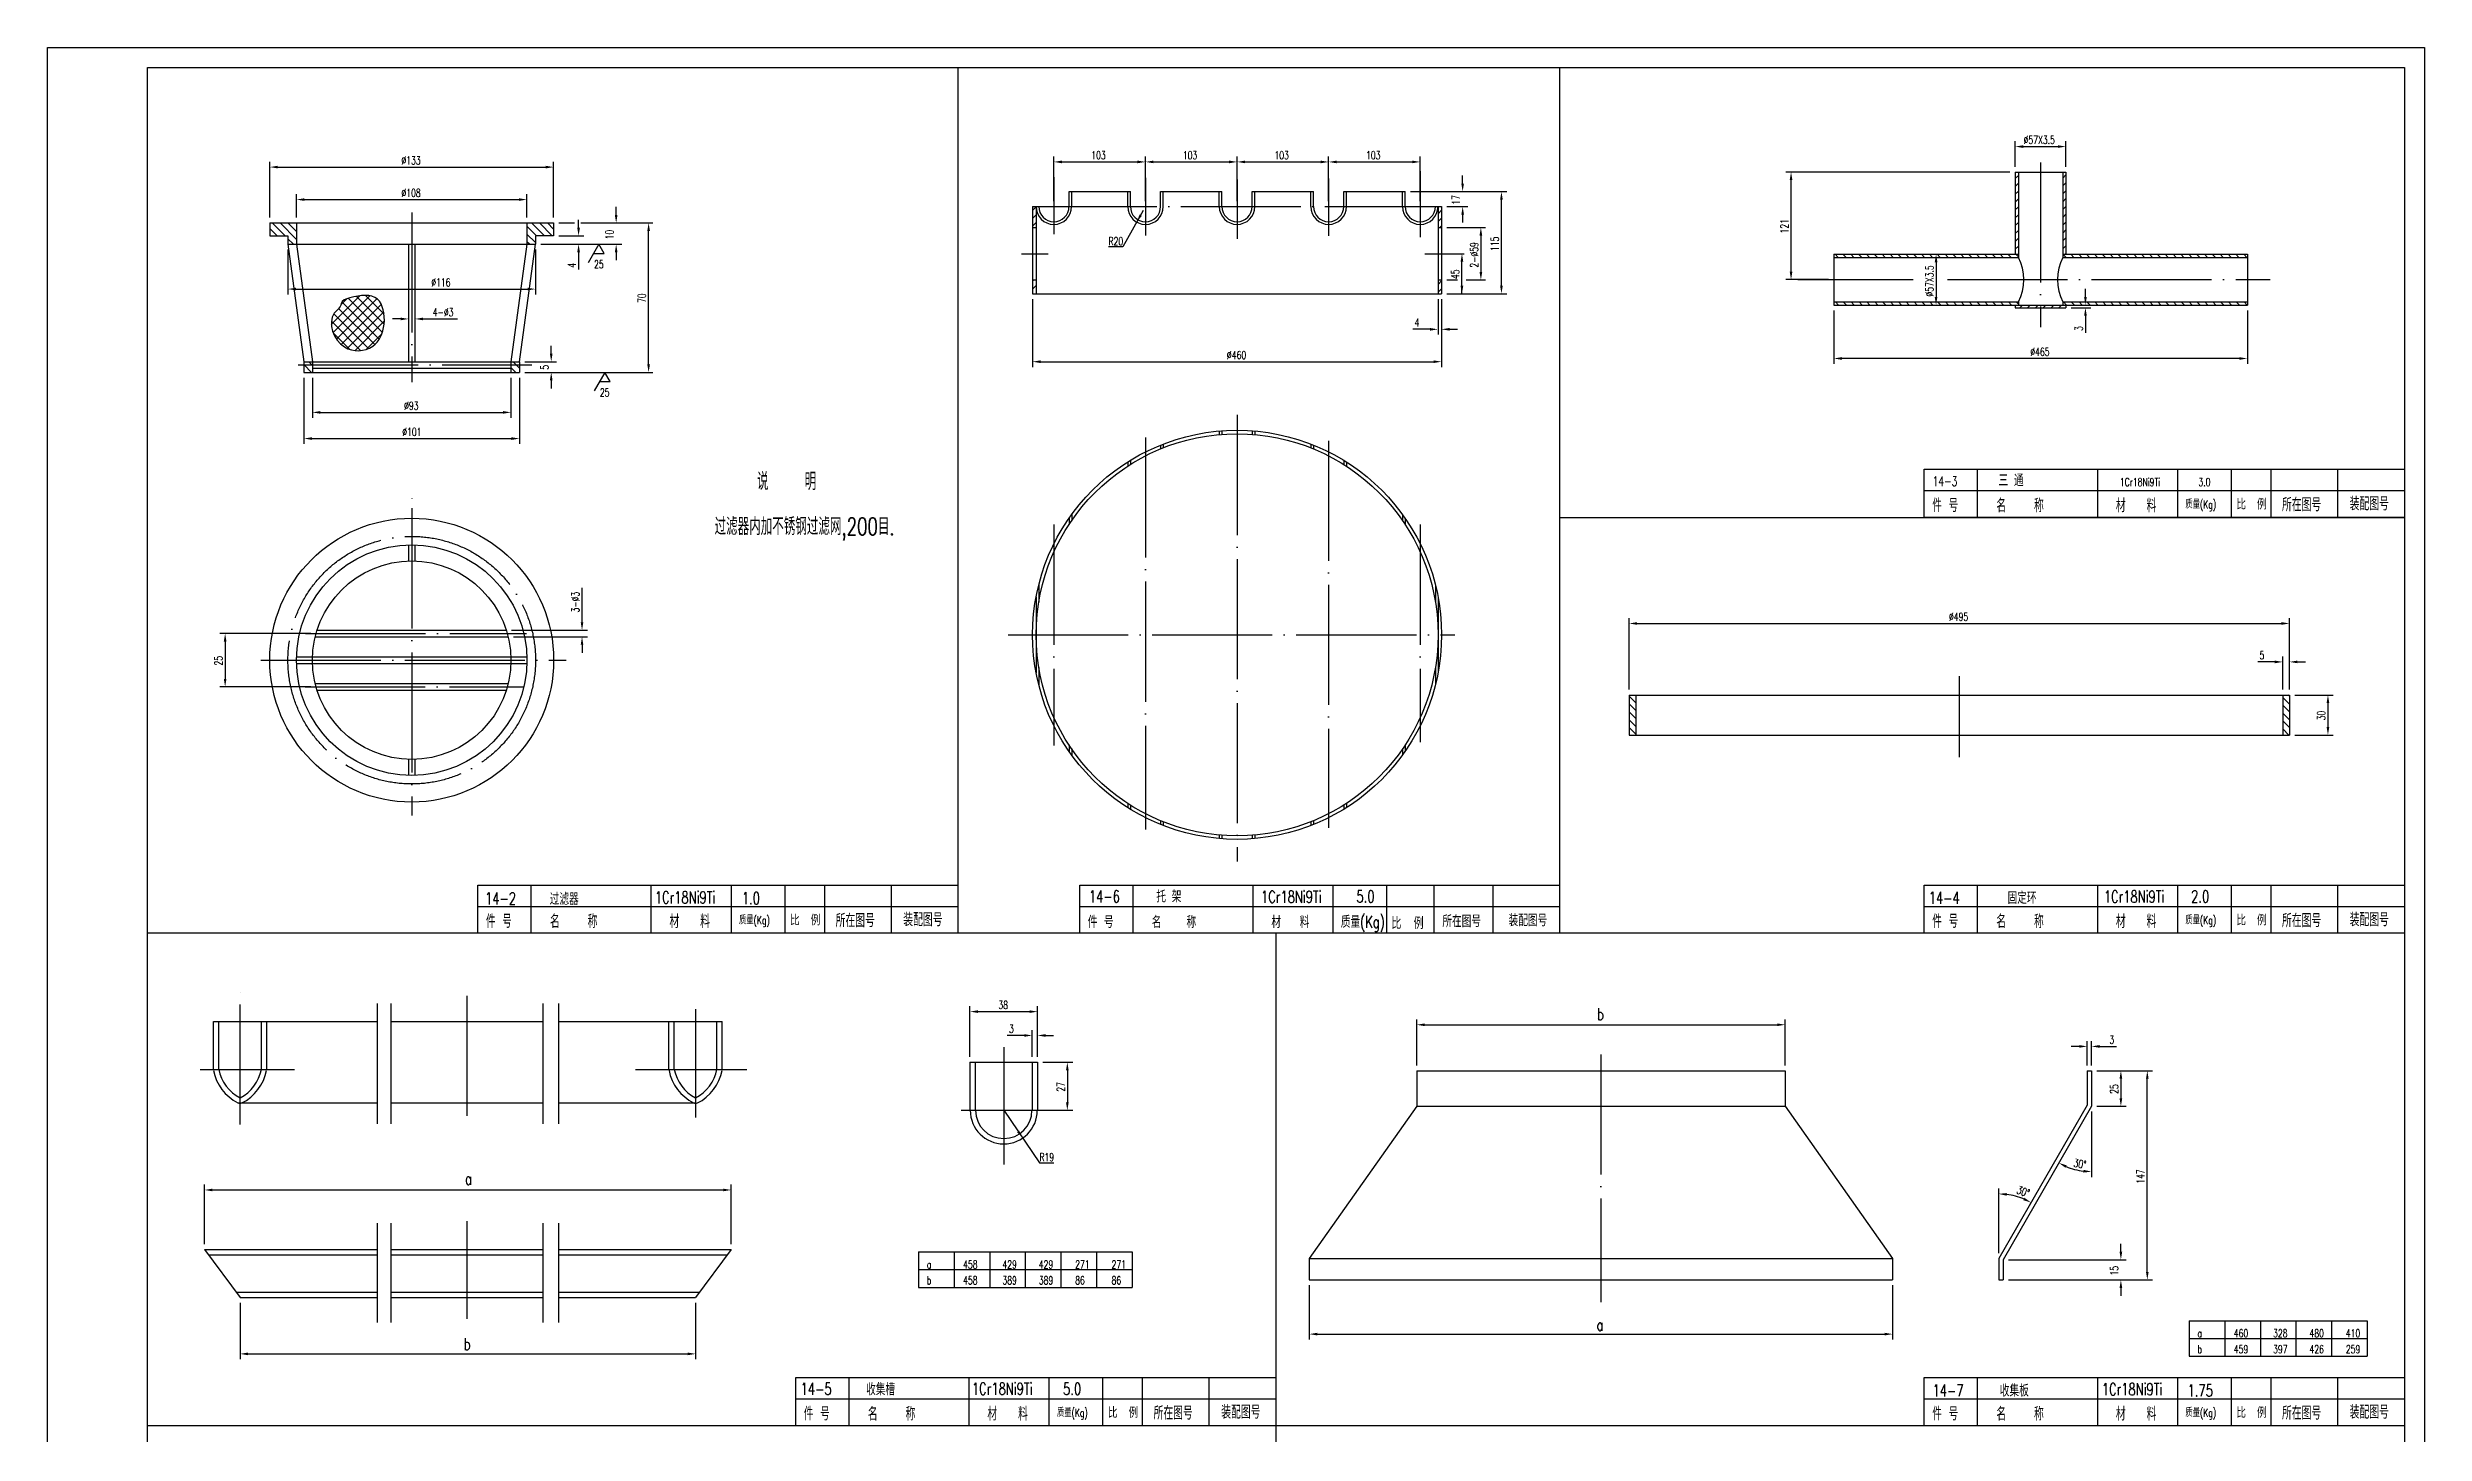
# Model space of a CAD drawing. Extents: x 20656 to 35402, y 221 to 10388.
# Drawn here: x 28274 to 35402, y 6146 to 10301 of the extents above; entities that cross this region are included whole.
import ezdxf
from ezdxf.enums import TextEntityAlignment as Align

# ---------------------------------------------------------------- set-up
doc = ezdxf.new("R2010")
doc.units = 0
doc.header["$LTSCALE"] = 12
for name, pattern in [('ACAD_ISO10W100', [18.5, 12, -3, 0.5, -3]), ('DASHDOT-M', [36, 30, -3, 0, -3]), ('DIVIDE-M', [39, 30, -3, 0, -3, 0, -3])]:
    doc.linetypes.add(name, pattern=pattern)
doc.layers.get('0').update_dxf_attribs({"linetype": 'CONTINUOUS'})
for name, color, linetype in [('点划线', 1, 'ACAD_ISO10W100'), ('粗实线', 4, 'CONTINUOUS'), ('细实线', 7, 'CONTINUOUS')]:
    doc.layers.add(name, color=color, linetype=linetype)
doc.styles.add('HZ', font='romans.shx', dxfattribs={"width": 0.7, "height": 48, "bigfont": 'HLFSD.shx'})
doc.styles.add('ROMANS', font='ROMANS', dxfattribs={"width": 0.7, "height": 6})

msp = doc.modelspace()

# ---------------------------------------------------------------- hatches: boundary and pattern name
at = {"linetype": 'Continuous'}
h = msp.add_hatch(dxfattribs=at)
h.set_pattern_fill('ANSI37', color=256, scale=6.666667, style=0)
h.set_pattern_definition([(45, (-5055.349, -282.682), (-14.967094, 14.967094), []), (135, (-5055.349, -282.682), (-14.967094, -14.967094), [])])
edge = h.paths.add_edge_path()
edge.add_spline(control_points=[(29153.9, 9532.7), (29155.4, 9543.2), (29200, 9558.4), (29274.1, 9565.6), (29291.6, 9470.2), (29256.7, 9391.9), (29146.6, 9383.5), (29105.9, 9492.2), (29152.4, 9521.2), (29153.9, 9532.7)], knot_values=[0, 0, 0, 0, 31.894261, 114.717622, 191.993115, 266.845301, 351.612167, 456.861375, 491.556659, 491.556659, 491.556659, 491.556659], degree=3, periodic=0)

# ---------------------------------------------------------------- linework, layer by layer
for p, q in [((31004.4, 7645.6), (31004.4, 10241.3)), ((32809.1, 7645.6), (32809.1, 10241.3)), ((32809.1, 8892.6), (35341.8, 8892.6)), ((35341.8, 7645.6), (28573.8, 7645.6)), ((31957.8, 281.3), (31957.8, 7645.6)), ((35341.8, 6169), (28573.8, 6169))]:
    msp.add_line(p, q)
at = {"color": 7}
for p, q in [((34174.6, 9943.9), (34174.6, 10020.3)), ((34198.6, 10004.3), (34302.6, 10004.3)), ((34326.6, 9943.9), (34326.6, 10020.3)), ((28940.3, 9791.3), (28940.3, 9958.8)), ((28964.3, 9942.8), (29767.5, 9942.8)), ((29791.5, 9791.3), (29791.5, 9958.8)), ((31291.6, 9840.3), (31291.6, 9974.3)), ((31315.6, 9958.3), (31542.3, 9958.3)), ((31566.3, 9840.3), (31566.3, 9974.3)), ((31590.3, 9958.3), (31817, 9958.3)), ((31841, 9840.3), (31841, 9974.3)), ((31865, 9958.3), (32091.6, 9958.3)), ((32115.6, 9840.3), (32115.6, 9974.3)), ((32139.6, 9958.3), (32366.3, 9958.3)), ((32390.3, 9840.3), (32390.3, 9974.3)), ((32517.5, 9893.6), (32517.5, 9917.6)), ((34158.6, 9927.9), (33486.3, 9927.9)), ((34183.9, 9917.9), (34174.6, 9908.6)), ((34326.6, 9919.2), (34317.3, 9909.9)), ((29020.3, 9791.3), (29020.3, 9861.4)), ((29044.3, 9845.4), (29687.5, 9845.4)), ((29711.5, 9791.3), (29711.5, 9861.4)), ((32361, 9869.6), (32533.5, 9869.6)), ((32533.5, 9869.6), (32649.8, 9869.6)), ((32633.8, 9587), (32633.8, 9845.6)), ((33502.3, 9629.3), (33502.3, 9903.9)), ((34183.9, 9894.4), (34174.6, 9885)), ((34183.9, 9870.8), (34174.6, 9861.5)), ((34183.9, 9847.2), (34174.6, 9837.9)), ((34326.6, 9895.6), (34317.3, 9886.3)), ((34326.6, 9872), (34317.3, 9862.7)), ((34326.6, 9848.5), (34317.3, 9839.1)), ((28986, 9736.9), (28947.6, 9775.3)), ((29020.3, 9726.2), (28971.2, 9775.3)), ((29020.3, 9749.8), (28994.7, 9775.3)), ((29020.3, 9773.4), (29018.3, 9775.3)), ((29740.2, 9736.9), (29711.5, 9765.7)), ((29763.8, 9736.9), (29725.4, 9775.3)), ((29787.4, 9736.9), (29749, 9775.3)), ((29791.5, 9756.4), (29772.6, 9775.3)), ((29807.5, 9775.3), (29853.9, 9775.3)), ((29866.3, 9760.9), (29866.3, 9784.9)), ((29872.6, 9775.3), (29954.6, 9775.3)), ((29954.6, 9775.3), (30088.8, 9775.3)), ((29979, 9799.3), (29979, 9823.3)), ((31227.6, 9812.7), (31238.3, 9823.4)), ((31227.6, 9789.1), (31238.3, 9799.8)), ((31227.6, 9765.5), (31238.3, 9776.2)), ((31559.8, 9812.7), (31498.7, 9703.8)), ((32443.6, 9803), (32454.3, 9813.7)), ((32443.6, 9779.5), (32454.3, 9790.1)), ((32449.3, 9761.6), (32454.3, 9766.6)), ((32470.3, 9824.3), (32533.5, 9824.3)), ((32517.5, 9800.3), (32517.5, 9776.3)), ((34183.9, 9823.7), (34174.6, 9814.3)), ((34183.9, 9800.1), (34174.6, 9790.8)), ((34183.9, 9776.5), (34174.6, 9767.2)), ((34326.6, 9824.9), (34317.3, 9815.6)), ((34326.6, 9801.3), (34317.3, 9792)), ((34319.3, 9770.5), (34317.3, 9768.4)), ((34326.6, 9777.8), (34319.3, 9770.5)), ((28962.4, 9736.9), (28940.3, 9759.1)), ((29011.6, 9711.3), (28994.7, 9728.2)), ((28994.7, 9695.3), (28994.7, 9561.1)), ((29737.1, 9716.5), (29711.5, 9742.1)), ((29718.7, 9711.3), (29711.5, 9718.6)), ((29737.1, 9695.3), (29737.1, 9561.1)), ((29753.1, 9711.3), (29882.3, 9711.3)), ((29753.1, 9711.3), (29995.6, 9711.3)), ((29807.5, 9736.9), (29882.3, 9736.9)), ((29927.1, 9711.3), (29895.1, 9655.9)), ((29943.1, 9683.6), (29927.1, 9711.3)), ((30076.3, 9351.3), (30076.3, 9751.3)), ((31498.7, 9703.8), (31455.5, 9703.8)), ((32470.3, 9761.6), (32586.4, 9761.6)), ((32572.1, 9737.6), (32572.1, 9628.3)), ((34183.9, 9752.9), (34174.6, 9743.6)), ((34183.9, 9729.4), (34174.6, 9720)), ((34183.9, 9705.8), (34174.6, 9696.5)), ((34326.6, 9754.2), (34317.3, 9744.9)), ((34326.6, 9730.6), (34317.3, 9721.3)), ((34326.6, 9707.1), (34317.3, 9697.7)), ((29866.3, 9687.3), (29866.3, 9635.3)), ((29911.1, 9683.6), (29943.1, 9683.6)), ((29979, 9687.3), (29979, 9663.3)), ((32470.3, 9683), (32522.1, 9683)), ((32515.3, 9563), (32515.3, 9659)), ((33634.2, 9681.3), (33643.5, 9671.9)), ((33657.7, 9681.3), (33667.1, 9671.9)), ((33681.3, 9681.3), (33690.6, 9671.9)), ((33704.9, 9681.3), (33714.2, 9671.9)), ((33728.4, 9681.3), (33737.8, 9671.9)), ((33752, 9681.3), (33761.4, 9671.9)), ((33775.6, 9681.3), (33784.9, 9671.9)), ((33799.2, 9681.3), (33808.5, 9671.9)), ((33822.7, 9681.3), (33832.1, 9671.9)), ((33846.3, 9681.3), (33855.6, 9671.9)), ((33869.9, 9681.3), (33879.2, 9671.9)), ((33893.4, 9681.3), (33902.8, 9671.9)), ((33917, 9681.3), (33926.3, 9671.9)), ((33937.2, 9657.3), (33937.2, 9553.3)), ((33940.6, 9681.3), (33949.9, 9671.9)), ((33964.2, 9681.3), (33973.5, 9671.9)), ((33987.7, 9681.3), (33997.1, 9671.9)), ((34011.3, 9681.3), (34020.6, 9671.9)), ((34034.9, 9681.3), (34044.2, 9671.9)), ((34058.4, 9681.3), (34067.8, 9671.9)), ((34082, 9681.3), (34091.3, 9671.9)), ((34105.6, 9681.3), (34114.9, 9671.9)), ((34129.1, 9681.3), (34138.5, 9671.9)), ((34152.7, 9681.3), (34162, 9671.9)), ((34176.3, 9681.3), (34183.9, 9673.6)), ((34183.9, 9682.2), (34183, 9681.3)), ((34317.7, 9681.3), (34327, 9671.9)), ((34326.6, 9683.5), (34324.4, 9681.3)), ((34341.3, 9681.3), (34350.6, 9671.9)), ((34364.8, 9681.3), (34374.2, 9671.9)), ((34388.4, 9681.3), (34397.7, 9671.9)), ((34412, 9681.3), (34421.3, 9671.9)), ((34435.6, 9681.3), (34444.9, 9671.9)), ((34459.1, 9681.3), (34468.5, 9671.9)), ((34482.7, 9681.3), (34492, 9671.9)), ((34506.3, 9681.3), (34515.6, 9671.9)), ((34529.8, 9681.3), (34539.2, 9671.9)), ((34553.4, 9681.3), (34562.7, 9671.9)), ((34577, 9681.3), (34586.3, 9671.9)), ((34600.5, 9681.3), (34609.9, 9671.9)), ((34624.1, 9681.3), (34633.5, 9671.9)), ((34647.7, 9681.3), (34657, 9671.9)), ((34671.3, 9681.3), (34680.6, 9671.9)), ((34694.8, 9681.3), (34704.2, 9671.9)), ((34718.4, 9681.3), (34727.7, 9671.9)), ((34742, 9681.3), (34751.3, 9671.9)), ((34765.5, 9681.3), (34774.9, 9671.9)), ((34789.1, 9681.3), (34798.4, 9671.9)), ((34812.7, 9681.3), (34822, 9671.9)), ((34836.2, 9681.3), (34845.6, 9671.9)), ((34859.8, 9681.3), (34869.2, 9671.9)), ((29018.7, 9577.1), (29713.1, 9577.1)), ((31227.6, 9600.6), (31231.4, 9604.3)), ((31227.6, 9577), (31238.3, 9587.7)), ((31237.2, 9563), (31238.3, 9564.1)), ((32443.6, 9590.9), (32454.3, 9601.6)), ((32443.6, 9567.3), (32454.3, 9578)), ((32470.3, 9604.3), (32502.1, 9604.3)), ((32470.3, 9563), (32524, 9563)), ((32515.3, 9563), (32649.8, 9563)), ((32528.4, 9604.3), (32586.4, 9604.3)), ((33614.6, 9605.3), (33486.3, 9605.3)), ((34385.1, 9553.3), (34385.1, 9577.3)), ((29332.3, 9487.5), (29308.3, 9487.5)), ((29399.5, 9487.5), (29502.7, 9487.5)), ((31227.6, 9547), (31227.6, 9343.3)), ((32443.6, 9547), (32443.6, 9440.4)), ((32454.3, 9547), (32454.3, 9343.3)), ((32454.3, 9547), (32454.3, 9440.4)), ((33630.6, 9513.3), (33630.6, 9352.9)), ((33635.4, 9538.6), (33644.7, 9529.3)), ((33659, 9538.6), (33668.3, 9529.3)), ((33682.6, 9538.6), (33691.9, 9529.3)), ((33706.1, 9538.6), (33715.5, 9529.3)), ((33729.7, 9538.6), (33739, 9529.3)), ((33753.3, 9538.6), (33762.6, 9529.3)), ((33776.8, 9538.6), (33786.2, 9529.3)), ((33800.4, 9538.6), (33809.7, 9529.3)), ((33824, 9538.6), (33833.3, 9529.3)), ((33847.5, 9538.6), (33856.9, 9529.3)), ((33871.1, 9538.6), (33880.4, 9529.3)), ((33894.7, 9538.6), (33904, 9529.3)), ((33918.3, 9538.6), (33927.6, 9529.3)), ((33941.8, 9538.6), (33951.2, 9529.3)), ((33965.4, 9538.6), (33974.7, 9529.3)), ((33989, 9538.6), (33998.3, 9529.3)), ((34012.5, 9538.6), (34021.9, 9529.3)), ((34036.1, 9538.6), (34045.4, 9529.3)), ((34059.7, 9538.6), (34069, 9529.3)), ((34083.2, 9538.6), (34092.6, 9529.3)), ((34106.8, 9538.6), (34116.2, 9529.3)), ((34130.4, 9538.6), (34139.7, 9529.3)), ((34154, 9538.6), (34163.3, 9529.3)), ((34177.5, 9538.6), (34183.9, 9532.2)), ((34196, 9529.3), (34188, 9521.3)), ((34219.5, 9529.3), (34211.5, 9521.3)), ((34243.1, 9529.3), (34235.1, 9521.3)), ((34266.7, 9529.3), (34258.7, 9521.3)), ((34290.2, 9529.3), (34282.2, 9521.3)), ((34313.8, 9529.3), (34305.8, 9521.3)), ((34319, 9538.6), (34328.3, 9529.3)), ((34342.5, 9538.6), (34351.9, 9529.3)), ((34342.6, 9521.3), (34401.1, 9521.3)), ((34366.1, 9538.6), (34375.4, 9529.3)), ((34385.1, 9497.3), (34385.1, 9446.1)), ((34389.7, 9538.6), (34399, 9529.3)), ((34413.2, 9538.6), (34422.6, 9529.3)), ((34436.8, 9538.6), (34446.1, 9529.3)), ((34460.4, 9538.6), (34469.7, 9529.3)), ((34483.9, 9538.6), (34493.3, 9529.3)), ((34507.5, 9538.6), (34516.8, 9529.3)), ((34531.1, 9538.6), (34540.4, 9529.3)), ((34554.7, 9538.6), (34564, 9529.3)), ((34578.2, 9538.6), (34587.6, 9529.3)), ((34601.8, 9538.6), (34611.1, 9529.3)), ((34625.4, 9538.6), (34634.7, 9529.3)), ((34648.9, 9538.6), (34658.3, 9529.3)), ((34672.5, 9538.6), (34681.8, 9529.3)), ((34696.1, 9538.6), (34705.4, 9529.3)), ((34719.6, 9538.6), (34729, 9529.3)), ((34743.2, 9538.6), (34752.5, 9529.3)), ((34766.8, 9538.6), (34776.1, 9529.3)), ((34790.4, 9538.6), (34799.7, 9529.3)), ((34813.9, 9538.6), (34823.3, 9529.3)), ((34837.5, 9538.6), (34846.8, 9529.3)), ((34861.1, 9538.6), (34870.4, 9529.3)), ((34870.6, 9513.3), (34870.6, 9352.9)), ((32419.6, 9456.4), (32367.6, 9456.4)), ((32478.3, 9456.4), (32502.3, 9456.4)), ((29043.2, 9349.7), (29042.7, 9350.3)), ((29065.6, 9327.3), (29043.2, 9349.7)), ((29066.8, 9349.7), (29057.2, 9359.3)), ((29068.3, 9348.2), (29066.8, 9349.7)), ((29678.4, 9327.3), (29663.5, 9342.3)), ((29679.6, 9349.7), (29670, 9359.3)), ((29689.1, 9340.3), (29679.6, 9349.7)), ((29705.1, 9359.3), (29800.2, 9359.3)), ((29784.2, 9383.3), (29784.2, 9407.3)), ((31251.6, 9359.3), (32430.3, 9359.3)), ((34846.6, 9368.9), (33654.6, 9368.9)), ((29042.7, 9311.3), (29042.7, 9112.8)), ((29068.3, 9311.3), (29068.3, 9191.3)), ((29663.5, 9311.3), (29663.5, 9191.3)), ((29689.1, 9311.3), (29689.1, 9112.8)), ((29705.1, 9327.3), (30088.8, 9327.3)), ((29705.1, 9327.3), (29800.2, 9327.3)), ((29784.2, 9303.3), (29784.2, 9279.3)), ((29944.6, 9327.3), (29912.6, 9271.9)), ((29928.6, 9299.6), (29960.6, 9299.6)), ((29960.6, 9299.6), (29944.6, 9327.3)), ((29092.3, 9207.3), (29639.5, 9207.3)), ((29066.7, 9128.8), (29665.1, 9128.8)), ((29876.6, 8577.9), (29876.6, 8681.1)), ((29665.6, 8553.9), (29892.6, 8553.9)), ((33016.8, 8375.9), (33016.8, 8590.4)), ((33040.8, 8574.4), (34972.8, 8574.4)), ((34996.8, 8375.9), (34996.8, 8590.4)), ((29063.2, 8544.3), (28790.3, 8544.3)), ((28806.3, 8520.3), (28806.3, 8408.3)), ((29671, 8534.7), (29892.6, 8534.7)), ((29876.6, 8510.7), (29876.6, 8486.7)), ((34952.8, 8459.1), (34901.6, 8459.1)), ((34976.8, 8375.9), (34976.8, 8475.1)), ((34996.8, 8375.9), (34996.8, 8475.1)), ((35020.8, 8459.1), (35044.8, 8459.1)), ((29063.2, 8384.3), (28790.3, 8384.3)), ((33036.8, 8336.5), (33016.8, 8356.5)), ((34996.8, 8332.9), (34976.8, 8352.9)), ((34996.8, 8356.4), (34993.4, 8359.9)), ((35012.8, 8359.9), (35128.3, 8359.9)), ((33036.8, 8313), (33016.8, 8333)), ((33036.8, 8289.4), (33016.8, 8309.4)), ((33036.8, 8265.8), (33016.8, 8285.8)), ((34996.8, 8309.3), (34976.8, 8329.3)), ((34996.8, 8285.7), (34976.8, 8305.7)), ((34996.8, 8262.2), (34976.8, 8282.2)), ((35112.3, 8335.9), (35112.3, 8263.9)), ((33036.8, 8242.3), (33016.8, 8262.3)), ((34995.5, 8239.9), (34976.8, 8258.6)), ((35012.8, 8239.9), (35128.3, 8239.9)), ((31040, 7274.6), (31040, 7426.5)), ((31242.6, 7274.6), (31242.6, 7426.5)), ((31064, 7410.5), (31218.6, 7410.5)), ((31226.6, 7274.6), (31226.6, 7355)), ((31242.6, 7274.6), (31242.6, 7355)), ((32379.8, 7249.3), (32379.8, 7387.1)), ((32403.8, 7371.1), (33460.8, 7371.1)), ((33484.8, 7249.3), (33484.8, 7387.1)), ((31202.6, 7339), (31151.4, 7339)), ((31266.6, 7339), (31290.6, 7339)), ((34366.6, 7306.2), (34342.6, 7306.2)), ((34390.6, 7249.3), (34390.6, 7322.2)), ((34403.4, 7249.3), (34403.4, 7322.2)), ((34427.4, 7306.2), (34478.6, 7306.2)), ((31258.6, 7258.6), (31348, 7258.6)), ((31332, 7234.6), (31332, 7138.6)), ((34419.4, 7233.3), (34507.4, 7233.3)), ((34419.4, 7233.3), (34586.6, 7233.3)), ((34491.4, 7209.3), (34491.4, 7150.6)), ((34570.6, 6630.1), (34570.6, 7209.3)), ((31141.3, 7114.6), (31248.5, 6957.3)), ((31258, 7114.6), (31348, 7114.6)), ((34403.4, 7110.6), (34403.4, 6914.6)), ((34419.4, 7126.6), (34507.4, 7126.6)), ((31248.5, 6957.3), (31291.7, 6957.3)), ((28744.3, 6713), (28744.3, 6891.7)), ((28768.3, 6875.7), (30299.9, 6875.7)), ((30323.9, 6713), (30323.9, 6891.7)), ((34125.1, 6686.1), (34125.1, 6880)), ((34491.4, 6690.6), (34491.4, 6714.6)), ((30886, 6690.2), (31526, 6690.2)), ((30886, 6690.2), (30886, 6583.6)), ((30886, 6636.9), (31526, 6636.9)), ((30992.6, 6690.2), (30992.6, 6583.6)), ((31099.3, 6690.2), (31099.3, 6583.6)), ((31206, 6690.2), (31206, 6583.6)), ((31312.6, 6690.2), (31312.6, 6583.6)), ((31419.3, 6690.2), (31419.3, 6583.6)), ((31526, 6690.2), (31526, 6583.6)), ((34153.9, 6666.6), (34507.4, 6666.6)), ((30886, 6583.6), (31526, 6583.6)), ((32057.6, 6590.1), (32057.6, 6427.5)), ((33807, 6590.1), (33807, 6427.5)), ((34153.9, 6606.1), (34507.4, 6606.1)), ((34153.9, 6606.1), (34586.6, 6606.1)), ((34491.4, 6582.1), (34491.4, 6558.1)), ((28851, 6537), (28851, 6368.2)), ((30217.3, 6537), (30217.3, 6368.2)), ((32081.6, 6443.5), (33783, 6443.5)), ((34696.5, 6483.7), (35229.9, 6483.7)), ((34696.5, 6483.7), (34696.5, 6377)), ((34696.5, 6430.4), (35229.9, 6430.4)), ((34803.2, 6483.7), (34803.2, 6377)), ((34909.9, 6483.7), (34909.9, 6377)), ((35016.5, 6483.7), (35016.5, 6377)), ((35123.2, 6483.7), (35123.2, 6377)), ((35229.9, 6483.7), (35229.9, 6377)), ((28875, 6384.2), (30193.3, 6384.2)), ((34696.5, 6377), (35229.9, 6377))]:
    msp.add_line(p, q, dxfattribs=at)
at = {"color": 7, "linetype": 'Continuous'}
for p, q in [((33901.8, 9036.6), (35341.8, 9036.6)), ((29564.4, 7789.6), (31004.4, 7789.6)), ((31369.1, 7789.6), (32809.1, 7789.6)), ((33901.8, 7789.6), (35341.8, 7789.6)), ((30517.8, 6313), (31957.8, 6313)), ((33901.8, 6313), (35341.8, 6313))]:
    msp.add_line(p, q, dxfattribs=at)
at = {"color": 4, "linetype": 'Continuous'}
for p, q in [((33901.8, 8892.6), (33901.8, 9036.6)), ((34061.8, 8892.6), (34061.8, 9036.6)), ((34421.8, 8892.6), (34421.8, 9036.6)), ((34661.8, 8892.6), (34661.8, 9036.6)), ((34661.8, 8892.6), (34661.8, 9036.6)), ((34821.8, 9036.6), (34821.8, 8892.6)), ((34821.8, 9036.6), (34821.8, 8892.6)), ((34941.8, 8892.6), (34941.8, 9036.6)), ((34941.8, 8892.6), (34941.8, 9036.6)), ((35141.8, 8892.6), (35141.8, 9036.6)), ((35141.8, 8892.6), (35141.8, 9036.6)), ((29564.4, 7645.6), (29564.4, 7789.6)), ((29724.4, 7645.6), (29724.4, 7789.6)), ((30084.4, 7645.6), (30084.4, 7789.6)), ((30324.4, 7645.6), (30324.4, 7789.6)), ((30324.4, 7645.6), (30324.4, 7789.6)), ((30484.4, 7789.6), (30484.4, 7645.6)), ((30484.4, 7789.6), (30484.4, 7645.6)), ((30604.4, 7645.6), (30604.4, 7789.6)), ((30604.4, 7645.6), (30604.4, 7789.6)), ((30804.4, 7645.6), (30804.4, 7789.6)), ((30804.4, 7645.6), (30804.4, 7789.6)), ((31369.1, 7645.6), (31369.1, 7789.6)), ((31529.1, 7645.6), (31529.1, 7789.6)), ((31889.1, 7645.6), (31889.1, 7789.6)), ((32129.1, 7645.6), (32129.1, 7789.6)), ((32129.1, 7645.6), (32129.1, 7789.6)), ((32289.1, 7789.6), (32289.1, 7645.6)), ((32289.1, 7789.6), (32289.1, 7645.6)), ((32432.3, 7645.6), (32432.3, 7789.6)), ((32432.3, 7645.6), (32432.3, 7789.6)), ((32609.1, 7645.6), (32609.1, 7789.6)), ((32609.1, 7645.6), (32609.1, 7789.6)), ((33901.8, 7645.6), (33901.8, 7789.6)), ((34061.8, 7645.6), (34061.8, 7789.6)), ((34421.8, 7645.6), (34421.8, 7789.6)), ((34661.8, 7645.6), (34661.8, 7789.6)), ((34661.8, 7645.6), (34661.8, 7789.6)), ((34821.8, 7789.6), (34821.8, 7645.6)), ((34821.8, 7789.6), (34821.8, 7645.6)), ((34941.8, 7645.6), (34941.8, 7789.6)), ((34941.8, 7645.6), (34941.8, 7789.6)), ((35141.8, 7645.6), (35141.8, 7789.6)), ((35141.8, 7645.6), (35141.8, 7789.6)), ((30517.8, 6169), (30517.8, 6313)), ((30677.8, 6169), (30677.8, 6313)), ((31037.8, 6169), (31037.8, 6313)), ((31277.8, 6169), (31277.8, 6313)), ((31277.8, 6169), (31277.8, 6313)), ((31437.8, 6313), (31437.8, 6169)), ((31437.8, 6313), (31437.8, 6169)), ((31557.8, 6169), (31557.8, 6313)), ((31557.8, 6169), (31557.8, 6313)), ((31757.8, 6169), (31757.8, 6313)), ((31757.8, 6169), (31757.8, 6313)), ((33901.8, 6169), (33901.8, 6313)), ((34061.8, 6169), (34061.8, 6313)), ((34421.8, 6169), (34421.8, 6313)), ((34661.8, 6169), (34661.8, 6313)), ((34661.8, 6169), (34661.8, 6313)), ((34821.8, 6313), (34821.8, 6169)), ((34821.8, 6313), (34821.8, 6169)), ((34941.8, 6169), (34941.8, 6313)), ((34941.8, 6169), (34941.8, 6313)), ((35141.8, 6169), (35141.8, 6313)), ((35141.8, 6169), (35141.8, 6313))]:
    msp.add_line(p, q, dxfattribs=at)
at = {"color": 3, "linetype": 'DIVIDE-M'}
for p, q in [((29262.3, 7434.4), (29262.3, 7054.1)), ((29303.3, 7434.4), (29303.3, 7054.1)), ((29759.1, 7434.4), (29759.1, 7054.1)), ((29805.9, 7434.4), (29805.9, 7054.1)), ((29262.3, 6776.2), (29262.3, 6477.9)), ((29303.3, 6776.2), (29303.3, 6477.9)), ((29759.1, 6776.2), (29759.1, 6477.9)), ((29805.9, 6776.2), (29805.9, 6477.9))]:
    msp.add_line(p, q, dxfattribs=at)
at = {"color": 7}
for centre, radius, start, end in [((34403.4, 7126.6), 196, 247.01878, 262.98122), ((34125.1, 6670.1), 193.9, 67.09496, 82.90504)]:
    msp.add_arc(centre, radius, start, end, dxfattribs=at)
at = {"linetype": 'Continuous', "start_tangent": (0.135159, 0.990824), "end_tangent": (0.135159, 0.990824)}
msp.add_spline([(29153.9, 9532.7), (29180.2, 9550.8), (29262.9, 9546.8), (29283.1, 9472.2), (29248.8, 9405.7), (29164, 9403.6), (29133.8, 9504.4), (29153.9, 9532.7)], degree=3, dxfattribs=at)
at = {"color": 7}
for points in [[(34198.6, 10008.3), (34198.6, 10000.3), (34174.6, 10004.3)], [(34302.6, 10008.3), (34302.6, 10000.3), (34326.6, 10004.3)], [(28964.3, 9946.8), (28964.3, 9938.8), (28940.3, 9942.8)], [(29767.5, 9946.8), (29767.5, 9938.8), (29791.5, 9942.8)], [(31315.6, 9962.3), (31315.6, 9954.3), (31291.6, 9958.3)], [(31542.3, 9962.3), (31542.3, 9954.3), (31566.3, 9958.3)], [(31590.3, 9962.3), (31590.3, 9954.3), (31566.3, 9958.3)], [(31817, 9962.3), (31817, 9954.3), (31841, 9958.3)], [(31865, 9962.3), (31865, 9954.3), (31841, 9958.3)], [(32091.6, 9962.3), (32091.6, 9954.3), (32115.6, 9958.3)], [(32139.6, 9962.3), (32139.6, 9954.3), (32115.6, 9958.3)], [(32366.3, 9962.3), (32366.3, 9954.3), (32390.3, 9958.3)], [(33498.3, 9903.9), (33506.3, 9903.9), (33502.3, 9927.9)], [(29044.3, 9849.4), (29044.3, 9841.4), (29020.3, 9845.4)], [(29687.5, 9849.4), (29687.5, 9841.4), (29711.5, 9845.4)], [(32513.5, 9893.6), (32521.5, 9893.6), (32517.5, 9869.6)], [(32629.8, 9845.6), (32637.8, 9845.6), (32633.8, 9869.6)], [(29975, 9799.3), (29983, 9799.3), (29979, 9775.3)], [(30072.3, 9751.3), (30080.3, 9751.3), (30076.3, 9775.3)], [(31548.5, 9800.7), (31555.4, 9796.7), (31540.2, 9777.8)], [(32513.5, 9800.3), (32521.5, 9800.3), (32517.5, 9824.3)], [(29862.3, 9760.9), (29870.3, 9760.9), (29866.3, 9736.9)], [(29862.3, 9687.3), (29870.3, 9687.3), (29866.3, 9711.3)], [(29975, 9687.3), (29983, 9687.3), (29979, 9711.3)], [(32568.1, 9737.6), (32576.1, 9737.6), (32572.1, 9761.6)], [(32511.3, 9659), (32519.3, 9659), (32515.3, 9683)], [(32568.1, 9628.3), (32576.1, 9628.3), (32572.1, 9604.3)], [(33498.3, 9629.3), (33506.3, 9629.3), (33502.3, 9605.3)], [(33933.2, 9657.3), (33941.2, 9657.3), (33937.2, 9681.3)], [(29018.7, 9581.1), (29018.7, 9573.1), (28994.7, 9577.1)], [(29713.1, 9581.1), (29713.1, 9573.1), (29737.1, 9577.1)], [(32511.3, 9587), (32519.3, 9587), (32515.3, 9563)], [(32629.8, 9587), (32637.8, 9587), (32633.8, 9563)], [(33933.2, 9553.3), (33941.2, 9553.3), (33937.2, 9529.3)], [(34381.1, 9553.3), (34389.1, 9553.3), (34385.1, 9529.3)], [(29332.3, 9491.5), (29332.3, 9483.5), (29356.3, 9487.5)], [(29399.5, 9491.5), (29399.5, 9483.5), (29375.5, 9487.5)], [(34381.1, 9497.3), (34389.1, 9497.3), (34385.1, 9521.3)], [(32419.6, 9460.4), (32419.6, 9452.4), (32443.6, 9456.4)], [(32478.3, 9460.4), (32478.3, 9452.4), (32454.3, 9456.4)], [(29780.2, 9383.3), (29788.2, 9383.3), (29784.2, 9359.3)], [(30072.3, 9351.3), (30080.3, 9351.3), (30076.3, 9327.3)], [(31251.6, 9363.3), (31251.6, 9355.3), (31227.6, 9359.3)], [(32430.3, 9363.3), (32430.3, 9355.3), (32454.3, 9359.3)], [(33654.6, 9372.9), (33654.6, 9364.9), (33630.6, 9368.9)], [(34846.6, 9372.9), (34846.6, 9364.9), (34870.6, 9368.9)], [(29780.2, 9303.3), (29788.2, 9303.3), (29784.2, 9327.3)], [(29092.3, 9211.3), (29092.3, 9203.3), (29068.3, 9207.3)], [(29639.5, 9211.3), (29639.5, 9203.3), (29663.5, 9207.3)], [(29066.7, 9132.8), (29066.7, 9124.8), (29042.7, 9128.8)], [(29665.1, 9132.8), (29665.1, 9124.8), (29689.1, 9128.8)], [(29872.6, 8577.9), (29880.6, 8577.9), (29876.6, 8553.9)], [(33040.8, 8578.4), (33040.8, 8570.4), (33016.8, 8574.4)], [(34972.8, 8578.4), (34972.8, 8570.4), (34996.8, 8574.4)], [(28802.3, 8520.3), (28810.3, 8520.3), (28806.3, 8544.3)], [(29872.6, 8510.7), (29880.6, 8510.7), (29876.6, 8534.7)], [(34952.8, 8463.1), (34952.8, 8455.1), (34976.8, 8459.1)], [(35020.8, 8463.1), (35020.8, 8455.1), (34996.8, 8459.1)], [(28802.3, 8408.3), (28810.3, 8408.3), (28806.3, 8384.3)], [(35108.3, 8335.9), (35116.3, 8335.9), (35112.3, 8359.9)], [(35108.3, 8263.9), (35116.3, 8263.9), (35112.3, 8239.9)], [(31064, 7414.5), (31064, 7406.5), (31040, 7410.5)], [(31218.6, 7414.5), (31218.6, 7406.5), (31242.6, 7410.5)], [(31202.6, 7343), (31202.6, 7335), (31226.6, 7339)], [(31266.6, 7343), (31266.6, 7335), (31242.6, 7339)], [(32403.8, 7375.1), (32403.8, 7367.1), (32379.8, 7371.1)], [(33460.8, 7375.1), (33460.8, 7367.1), (33484.8, 7371.1)], [(34366.6, 7310.2), (34366.6, 7302.2), (34390.6, 7306.2)], [(34427.4, 7310.2), (34427.4, 7302.2), (34403.4, 7306.2)], [(31328, 7234.6), (31336, 7234.6), (31332, 7258.6)], [(34487.4, 7209.3), (34495.4, 7209.3), (34491.4, 7233.3)], [(34566.6, 7209.3), (34574.6, 7209.3), (34570.6, 7233.3)], [(31328, 7138.6), (31336, 7138.6), (31332, 7114.6)], [(34487.4, 7150.6), (34495.4, 7150.6), (34491.4, 7126.6)], [(31181.2, 7049), (31187.8, 7053.5), (31198, 7031.4)], [(34325.1, 6942.5), (34328.7, 6949.7), (34305.4, 6956.8)], [(34379.7, 6936), (34379.2, 6928), (34403.4, 6930.6)], [(28768.3, 6879.7), (28768.3, 6871.7), (28744.3, 6875.7)], [(30299.9, 6879.7), (30299.9, 6871.7), (30323.9, 6875.7)], [(34148.8, 6858.5), (34149.3, 6866.5), (34125.1, 6864)], [(34202.3, 6852.3), (34198.8, 6845.1), (34222.1, 6838)], [(34487.4, 6690.6), (34495.4, 6690.6), (34491.4, 6666.6)], [(34566.6, 6630.1), (34574.6, 6630.1), (34570.6, 6606.1)], [(34487.4, 6582.1), (34495.4, 6582.1), (34491.4, 6606.1)], [(32081.6, 6447.5), (32081.6, 6439.5), (32057.6, 6443.5)], [(33783, 6447.5), (33783, 6439.5), (33807, 6443.5)], [(28875, 6388.2), (28875, 6380.2), (28851, 6384.2)], [(30193.3, 6388.2), (30193.3, 6380.2), (30217.3, 6384.2)]]:
    msp.add_solid(points, dxfattribs=at)
at = {"layer": '点划线', "color": 1, "linetype": 'DASHDOT-M'}
for p, q in [((31291.6, 9912.4), (31291.6, 9741.3)), ((31566.3, 9910.7), (31566.3, 9737.9)), ((32115.6, 9909), (32115.6, 9736.2)), ((32390.3, 9930.7), (32390.3, 9732.8)), ((34250.6, 9957), (34250.6, 9462.9)), ((31841, 9905.7), (31841, 9727.8)), ((29365.9, 9806.8), (29365.9, 9298)), ((31240.2, 9824.3), (32454.3, 9824.3)), ((31194.2, 9683), (31274.8, 9683)), ((32403.9, 9683), (32496.2, 9683)), ((33522.6, 9605.3), (33868, 9605.3)), ((33971.5, 9605.3), (34939.1, 9605.3)), ((29025.1, 9349.7), (29726.3, 9349.7)), ((31841, 9199.6), (31841, 7860.5)), ((31566.3, 9131.9), (31566.3, 7957.1)), ((32115.6, 9122.2), (32115.6, 7962)), ((29365.9, 8949.4), (29365.9, 8948)), ((29365.9, 8919.7), (29365.9, 7998.4)), ((31291.6, 8870.8), (31291.6, 8208.5)), ((32390.3, 8870.8), (32390.3, 8218.2)), ((29047.7, 8544.3), (29709.8, 8544.3)), ((31154.4, 8540.4), (32494.5, 8540.4)), ((28913.2, 8464.3), (29828.6, 8464.3)), ((34006.8, 8415.9), (34006.8, 8173.7)), ((29046.7, 8384.3), (29700.7, 8384.3)), ((28851, 7071.6), (28851, 7475.4)), ((29531.2, 7457.8), (29531.2, 7077.5)), ((30217.3, 7418.3), (30217.3, 7093.3)), ((31141.3, 7304.2), (31141.3, 6951.9)), ((32932.3, 7282), (32932.3, 6539.1)), ((28731.5, 7237.2), (29014, 7237.2)), ((30036.9, 7237.2), (30371, 7237.2)), ((31013.6, 7114.6), (31293.7, 7114.6)), ((29531.2, 6782.1), (29531.2, 6489.6))]:
    msp.add_line(p, q, dxfattribs=at)
msp.add_circle((29365.9, 8464.3), 371.2, dxfattribs=at)
at = {"layer": '粗实线', "color": 4, "linetype": 'Continuous'}
for p, q in [((28573.8, 281.3), (28573.8, 10241.3)), ((28573.8, 10241.3), (35341.8, 10241.3)), ((35341.8, 10241.3), (35341.8, 281.3)), ((29020.3, 9775.3), (29020.3, 9711.3)), ((29711.5, 9775.3), (29711.5, 9711.3)), ((29356.3, 9711.3), (29356.3, 9359.3)), ((29375.5, 9711.3), (29375.5, 9359.3)), ((29042.7, 9359.3), (29042.7, 9327.3)), ((29068.3, 9359.3), (29068.3, 9327.3)), ((29663.5, 9359.3), (29663.5, 9327.3)), ((29689.1, 9359.3), (29689.1, 9327.3)), ((33901.8, 8972.6), (35341.8, 8972.6)), ((29356.3, 8809.7), (29356.3, 8761.7)), ((29375.5, 8809.7), (29375.5, 8761.7)), ((29356.3, 8166.8), (29356.3, 8118.8)), ((29375.5, 8166.8), (29375.5, 8118.8)), ((29564.4, 7725.6), (31004.4, 7725.6)), ((31369.1, 7725.6), (32809.1, 7725.6)), ((33901.8, 7725.6), (35341.8, 7725.6)), ((32379.8, 7233.3), (32379.8, 7126.6)), ((33484.8, 7233.3), (33484.8, 7126.6)), ((32057.6, 6670.1), (32057.6, 6606.1)), ((33807, 6670.1), (33807, 6606.1)), ((30517.8, 6249), (31957.8, 6249)), ((33901.8, 6249), (35341.8, 6249))]:
    msp.add_line(p, q, dxfattribs=at)
at = {"layer": '粗实线'}
for p, q in [((34174.6, 9927.9), (34174.6, 9681.3)), ((34174.6, 9927.9), (34326.6, 9927.9)), ((34183.9, 9927.9), (34183.9, 9671.9)), ((34317.3, 9927.9), (34317.3, 9671.9)), ((34326.6, 9927.9), (34326.6, 9681.3)), ((31337, 9869.6), (31521, 9869.6)), ((31337, 9824.3), (31337, 9869.6)), ((31345, 9824.3), (31345, 9869.6)), ((31513, 9824.3), (31513, 9869.6)), ((31521, 9824.3), (31521, 9869.6)), ((31611.6, 9869.6), (31795.6, 9869.6)), ((31611.6, 9824.3), (31611.6, 9869.6)), ((31619.6, 9824.3), (31619.6, 9869.6)), ((31787.6, 9824.3), (31787.6, 9869.6)), ((31795.6, 9824.3), (31795.6, 9869.6)), ((31886.3, 9869.6), (32070.3, 9869.6)), ((31886.3, 9824.3), (31886.3, 9869.6)), ((31894.3, 9824.3), (31894.3, 9869.6)), ((32062.3, 9824.3), (32062.3, 9869.6)), ((32070.3, 9824.3), (32070.3, 9869.6)), ((32161, 9869.6), (32345, 9869.6)), ((32161, 9824.3), (32161, 9869.6)), ((32169, 9824.3), (32169, 9869.6)), ((32337, 9824.3), (32337, 9869.6)), ((32345, 9824.3), (32345, 9869.6)), ((28940.3, 9775.3), (29791.5, 9775.3)), ((28940.3, 9775.3), (28940.3, 9736.9)), ((29791.5, 9775.3), (29791.5, 9736.9)), ((31227.6, 9824.3), (31227.6, 9563)), ((31227.6, 9824.3), (31246.3, 9824.3)), ((31238.3, 9824.3), (31238.3, 9563)), ((32435.6, 9824.3), (32454.3, 9824.3)), ((32443.6, 9824.3), (32443.6, 9563)), ((32454.3, 9824.3), (32454.3, 9563)), ((28940.3, 9736.9), (28994.7, 9736.9)), ((28994.7, 9736.9), (28994.7, 9711.3)), ((28994.7, 9711.3), (29737.1, 9711.3)), ((28994.7, 9711.3), (29042.7, 9359.3)), ((29020.3, 9711.3), (29068.3, 9359.3)), ((29711.5, 9711.3), (29663.5, 9359.3)), ((29689.1, 9359.3), (29737.1, 9711.3)), ((29737.1, 9736.9), (29737.1, 9711.3)), ((29791.5, 9736.9), (29737.1, 9736.9)), ((31227.6, 9761.6), (31238.3, 9761.6)), ((32443.6, 9761.6), (32454.3, 9761.6)), ((33630.6, 9681.3), (34183.9, 9681.3)), ((33630.6, 9681.3), (33630.6, 9529.3)), ((33630.6, 9671.9), (34183.9, 9671.9)), ((34317.3, 9681.3), (34870.6, 9681.3)), ((34317.3, 9671.9), (34870.6, 9671.9)), ((34870.6, 9681.3), (34870.6, 9529.3)), ((31227.6, 9604.3), (31238.3, 9604.3)), ((31227.6, 9563), (32454.3, 9563)), ((32443.6, 9604.3), (32454.3, 9604.3)), ((33630.6, 9538.6), (34183.9, 9538.6)), ((33630.6, 9529.3), (34870.6, 9529.3)), ((34174.6, 9529.3), (34174.6, 9521.3)), ((34174.6, 9521.3), (34326.6, 9521.3)), ((34183.9, 9538.6), (34183.9, 9529.3)), ((34317.3, 9538.6), (34870.6, 9538.6)), ((34317.3, 9538.6), (34317.3, 9529.3)), ((34326.6, 9529.3), (34326.6, 9521.3)), ((29042.7, 9359.3), (29689.1, 9359.3)), ((29068.3, 9340.1), (29663.5, 9340.1)), ((29042.7, 9327.3), (29689.1, 9327.3)), ((31787.6, 9151.4), (31787.6, 9140.7)), ((31795.6, 9152.1), (31795.6, 9141.4)), ((31886.3, 9152.1), (31886.3, 9141.4)), ((31894.3, 9151.4), (31894.3, 9140.7)), ((31513, 9058.7), (31513, 9046)), ((31521, 9063.7), (31521, 9051.1)), ((31611.6, 9109.3), (31611.6, 9097.8)), ((31619.6, 9112.4), (31619.6, 9101)), ((32062.3, 9112.4), (32062.3, 9101)), ((32070.3, 9109.3), (32070.3, 9097.8)), ((32161, 9063.7), (32161, 9051.1)), ((32169, 9058.7), (32169, 9046)), ((31337, 8889.9), (31337, 8870.9)), ((31345, 8901.2), (31345, 8882.8)), ((32337, 8901.2), (32337, 8882.8)), ((32345, 8889.9), (32345, 8870.9)), ((35341.8, 8892.6), (33901.8, 8892.6)), ((31238.3, 8654.3), (31238.3, 8426.5)), ((31246.3, 8690.6), (31246.3, 8638.3)), ((32435.6, 8690.6), (32435.6, 8638.3)), ((32443.6, 8654.3), (32443.6, 8426.5)), ((29082.1, 8553.9), (29649.6, 8553.9)), ((29076.7, 8534.7), (29655, 8534.7)), ((29020.4, 8473.9), (29711.3, 8473.9)), ((29020.4, 8454.7), (29711.3, 8454.7)), ((31246.3, 8442.6), (31246.3, 8390.3)), ((32435.6, 8442.6), (32435.6, 8390.3)), ((29076.7, 8393.9), (29655, 8393.9)), ((29082.1, 8374.7), (29649.6, 8374.7)), ((33016.8, 8359.9), (34996.8, 8359.9)), ((33016.8, 8359.9), (33016.8, 8239.9)), ((33036.8, 8359.9), (33036.8, 8239.9)), ((34976.8, 8359.9), (34976.8, 8239.9)), ((34996.8, 8359.9), (34996.8, 8239.9)), ((31337, 8210), (31337, 8190.9)), ((31345, 8198.1), (31345, 8179.6)), ((32337, 8198.1), (32337, 8179.6)), ((32345, 8210), (32345, 8190.9)), ((33016.8, 8239.9), (34996.8, 8239.9)), ((31513, 8034.8), (31513, 8022.2)), ((31521, 8029.7), (31521, 8017.2)), ((32161, 8029.7), (32161, 8017.2)), ((32169, 8034.8), (32169, 8022.2)), ((31611.6, 7983.1), (31611.6, 7971.6)), ((31619.6, 7979.9), (31619.6, 7968.4)), ((31787.6, 7940.1), (31787.6, 7929.4)), ((31795.6, 7939.5), (31795.6, 7928.8)), ((31886.3, 7939.5), (31886.3, 7928.8)), ((31894.3, 7940.1), (31894.3, 7929.4)), ((32062.3, 7979.9), (32062.3, 7968.4)), ((32070.3, 7983.1), (32070.3, 7971.6)), ((31004.4, 7645.6), (29564.4, 7645.6)), ((32809.1, 7645.6), (31369.1, 7645.6)), ((35341.8, 7645.6), (33901.8, 7645.6)), ((28771, 7381.2), (29262.3, 7381.2)), ((28771, 7237.2), (28771, 7381.2)), ((28787, 7237.2), (28787, 7381.2)), ((28915, 7237.2), (28915, 7381.2)), ((28931, 7237.2), (28931, 7381.2)), ((29303.3, 7381.2), (29759.1, 7381.2)), ((29805.9, 7381.2), (30297.3, 7381.2)), ((30137.3, 7237.2), (30137.3, 7381.2)), ((30153.3, 7237.2), (30153.3, 7381.2)), ((30281.3, 7237.2), (30281.3, 7381.2)), ((30297.3, 7237.2), (30297.3, 7381.2)), ((31040, 7258.6), (31040, 7114.6)), ((31040, 7258.6), (31242.6, 7258.6)), ((31056, 7258.6), (31056, 7114.6)), ((31226.6, 7258.6), (31226.6, 7114.6)), ((31242.6, 7258.6), (31242.6, 7114.6)), ((32379.8, 7233.3), (33484.8, 7233.3)), ((34390.6, 7233.3), (34390.6, 7130)), ((34390.6, 7233.3), (34403.4, 7233.3)), ((34403.4, 7233.3), (34403.4, 7126.6)), ((28844.6, 7137.2), (29262.3, 7137.2)), ((29303.3, 7137.2), (29759.1, 7137.2)), ((29805.9, 7137.2), (30217.3, 7137.2)), ((34390.6, 7130), (34125.1, 6670.1)), ((32379.8, 7126.6), (32057.6, 6670.1)), ((32379.8, 7126.6), (33484.8, 7126.6)), ((33484.8, 7126.6), (33807, 6670.1)), ((34403.4, 7126.6), (34137.9, 6666.6)), ((28744.3, 6697), (29262.3, 6697)), ((28744.3, 6697), (28851, 6553)), ((28756.2, 6681), (29262.3, 6681)), ((29303.3, 6697), (29759.1, 6697)), ((29303.3, 6681), (29759.1, 6681)), ((29805.9, 6697), (30323.9, 6697)), ((29805.9, 6681), (30312.1, 6681)), ((30323.9, 6697), (30217.3, 6553)), ((32057.6, 6670.1), (33807, 6670.1)), ((34125.1, 6670.1), (34125.1, 6606.1)), ((34137.9, 6666.6), (34137.9, 6606.1)), ((28839.1, 6569), (29262.3, 6569)), ((29303.3, 6569), (29759.1, 6569)), ((29805.9, 6569), (30229.1, 6569)), ((32057.6, 6606.1), (33807, 6606.1)), ((34125.1, 6606.1), (34137.9, 6606.1)), ((28851, 6553), (29262.3, 6553)), ((29303.3, 6553), (29759.1, 6553)), ((29805.9, 6553), (30217.3, 6553)), ((31957.8, 6169), (30517.8, 6169)), ((35341.8, 6169), (33901.8, 6169))]:
    msp.add_line(p, q, dxfattribs=at)
for centre, radius in [((31841, 8540.4), 613.3), ((31841, 8540.4), 602.7), ((29365.9, 8464.3), 425.6), ((29365.9, 8464.3), 345.6), ((29365.9, 8464.3), 297.6)]:
    msp.add_circle(centre, radius, dxfattribs=at)
for centre, radius, start, end in [((31291.6, 9824.3), 53.3, 180, 0), ((31291.6, 9824.3), 45.3, 180, 0), ((31566.3, 9824.3), 53.3, 180, 0), ((31566.3, 9824.3), 45.3, 180, 0), ((31841, 9824.3), 53.3, 180, 0), ((31841, 9824.3), 45.3, 180, 0), ((32115.6, 9824.3), 53.3, 180, 0), ((32115.6, 9824.3), 45.3, 180, 0), ((32390.3, 9824.3), 53.3, 180, 0), ((32390.3, 9824.3), 45.3, 180, 0), ((34056.8, 9605.3), 143.5, 332.3249, 27.6751), ((34444.4, 9605.3), 143.5, 152.3249, 207.6751), ((28907.3, 7260.8), 138.6, 191.07267, 243.1071), ((28907.3, 7260.8), 122.6, 191.07267, 242.66712), ((28794.7, 7260.8), 122.6, 297.33288, 348.92733), ((28794.7, 7260.8), 138.6, 296.30787, 348.92733), ((30273.5, 7260.8), 138.6, 191.07267, 243.1071), ((30273.5, 7260.8), 122.6, 191.07267, 242.66712), ((30161, 7260.8), 122.6, 297.33288, 348.92733), ((30161, 7260.8), 138.6, 296.30787, 348.92733), ((28851.3, 7153.7), 17.8, 247.94877, 285.76405), ((30217.6, 7153.7), 17.8, 247.94877, 285.76405), ((31141.3, 7114.6), 100.7, 180, 0), ((31141.3, 7114.6), 84.7, 180, 0)]:
    msp.add_arc(centre, radius, start, end, dxfattribs=at)
at = {"layer": '细实线', "color": 7, "linetype": 'Continuous'}
for p, q in [((28273.8, 221.3), (28273.8, 10301.3)), ((28273.8, 10301.3), (35401.8, 10301.3)), ((35401.8, 10301.3), (35401.8, 221.3))]:
    msp.add_line(p, q, dxfattribs=at)

# ---------------------------------------------------------------- texts
at = {"color": 7, "style": 'HZ'}
for s, height, width, p in [('103', 24, 0.7, (31403.8, 9966.3)), ('103', 24, 0.7, (31678.4, 9966.3)), ('103', 24, 0.7, (31953.1, 9966.3)), ('103', 24, 0.7, (32227.8, 9966.3)), ('∅57X3.5', 24, 0.7, (34199.8, 10012.3)), ('∅133', 24, 0.7, (29335.1, 9950.8)), ('∅108', 24, 0.7, (29335.1, 9853.4)), ('R20', 24, 0.7, (31455.5, 9708.6)), ('∅116', 24, 0.7, (29424.6, 9585.1)), ('4-∅3', 24, 0.7, (29429.1, 9495.5)), ('4', 24, 0.7, (32373.2, 9464.4)), ('∅', 24, 0.7, (31810.2, 9367.3)), ('460', 24, 0.7, (31825.4, 9367.3)), ('∅465', 24, 0.7, (34219.8, 9376.9)), ('∅93', 24, 0.7, (29343.1, 9215.3)), ('∅101', 24, 0.7, (29337.5, 9136.8)), ('14-3', 28.8, 0.7, (33926.6, 8986.3)), (' 三 通', 36, 0.7, (34107.2, 8985.7)), ('1Cr18Ni9Ti', 24, 0.7, (34488.4, 8986.3)), ('3.0', 24, 0.7, (34724, 8986.3)), ('∅495', 24, 0.7, (33976, 8582.4)), ('5', 24, 0.7, (34907.2, 8467.1)), ('过滤器', 36, 0.7, (29779.7, 7730.1)), ('1Cr18Ni9Ti', 36, 0.7, (30095, 7735.1)), ('14-6', 36, 0.7, (31396.6, 7737.8)), ('托 架', 36, 0.7, (31598.8, 7737.8)), ('1Cr18Ni9Ti', 36, 0.7, (31912.8, 7736.8)), ('5.0', 36, 0.7, (32199.1, 7737.8)), ('14-4', 36, 0.7, (33915.3, 7733.7)), ('  固定环', 36, 0.7, (34117.1, 7733.7)), ('1Cr18Ni9Ti', 36, 0.7, (34440.4, 7737.3)), ('2.0', 36, 0.7, (34702.2, 7737.8)), ('14-2', 36, 0.7, (29585.9, 7731.9)), ('1.0', 36, 0.7, (30356.1, 7732.4)), ('38', 24, 0.7, (31125.3, 7418.5)), ('b', 36, 0.7, (32920.2, 7385.1)), ('3', 24, 0.7, (31157, 7347)), ('3', 24, 0.7, (34457, 7314.2)), ('R19', 24, 0.7, (31248.5, 6962.1)), ('a', 36, 0.7, (29525.5, 6891.5)), ('a', 24, 0.7, (30910.4, 6640.4)), ('458', 24, 0.7, (31019.5, 6640.4)), ('429', 24, 0.7, (31137.4, 6640.4)), ('429', 24, 0.7, (31246.4, 6640.4)), ('271', 24, 0.7, (31355.5, 6640.4)), ('271', 24, 0.7, (31464.6, 6640.4)), ('b', 24, 0.7, (30910.4, 6592.8)), ('458', 24, 0.7, (31019.5, 6592.8)), ('389', 24, 0.7, (31137.4, 6592.8)), ('389', 24, 0.7, (31246.4, 6592.8)), ('86', 24, 0.7, (31355.5, 6592.8)), ('86', 24, 0.7, (31464.6, 6592.8)), ('b', 36, 0.7, (29521.6, 6395.7)), ('a', 36, 0.7, (32919.1, 6453.3)), ('a', 24, 0.7, (34721, 6433.9)), ('460', 24, 0.7, (34830.1, 6433.9)), ('328', 24, 0.7, (34947.9, 6433.9)), ('480', 24, 0.7, (35057, 6433.9)), ('410', 24, 0.7, (35166.1, 6433.9)), ('b', 24, 0.7, (34721, 6386.3)), ('459', 24, 0.7, (34830.1, 6386.3)), ('397', 24, 0.7, (34947.9, 6386.3)), ('426', 24, 0.7, (35057, 6386.3)), ('259', 24, 0.7, (35166.1, 6386.3)), ('14-5', 36, 0.7, (30532.3, 6261.3)), ('收集槽', 36, 0.8, (30728.8, 6260.1)), ('1Cr18Ni9Ti', 36, 0.7, (31045.9, 6261.9)), ('5.0', 36, 0.7, (31319.4, 6261.3)), ('14-7', 36, 0.7, (33926.6, 6256.3)), ('收集板', 36, 0.7, (34128.4, 6256.3)), ('1Cr18Ni9Ti', 36, 0.7, (34434.2, 6260.1)), ('1.75', 36, 0.7, (34691.6, 6256.3))]:
    msp.add_text(s, height=height, dxfattribs=dict(at, width=width)).set_placement(p)
at = {"color": 7, "style": 'HZ', "width": 0.7}
for s, rotation, p in [('17', 90, (32509.5, 9829.8)), ('121', 90, (33494.3, 9743.8)), ('10', 90, (29971, 9726.1)), ('2-∅59', 90, (32564.1, 9641.4)), ('115', 90, (32625.8, 9691.1)), ('4', 90, (29858.3, 9640.9)), ('45', 90, (32507.3, 9607)), ('∅57X3.5', 90, (33929.2, 9554.5)), ('70', 90, (30068.3, 9535.3)), ('3', 90, (34377.1, 9451.7)), ('5', 90, (29776.2, 9335.3)), ('3-∅3', 90, (29868.6, 8607.5)), ('25', 90, (28798.3, 8448.3)), ('30', 90, (35104.3, 8283.9)), ('27', 90, (31324, 7170.6)), ('25', 90, (34483.4, 7163.9)), ('30°', 349.23631, (34347.9, 6945.8)), ('147', 90, (34562.6, 6894.5)), ('30°', 339.37029, (34176.8, 6866.4)), ('15', 90, (34483.4, 6619.2))]:
    msp.add_text(s, height=24, rotation=rotation, dxfattribs=at).set_placement(p)
at = {"color": 7, "style": 'ROMANS', "width": 0.7}
for p in [(29927.1, 9639.3), (29944.6, 9255.3)]:
    msp.add_text('25', height=24, dxfattribs=at).set_placement(p, align=Align.CENTER)
at = {"style": 'HZ', "width": 0.7}
for s, height, p in [('说    明', 52, (30401.3, 8974.4)), ('名    称', 40, (34117.9, 8908)), ('材   料', 40, (34476.3, 8908)), ('质量(Kg)', 24, (34684.8, 8919.4)), ('所在图号', 40, (34974.5, 8910.8)), ('装配图号', 40, (35177.5, 8913.5)), ('过滤器内加不锈钢过滤网,200目.', 52, (30274.2, 8839.3)), ('名    称', 40, (29780.5, 7661)), ('材   料', 40, (30138.9, 7661)), ('质量(Kg)', 24, (30347.4, 7672.4)), ('所在图号', 40, (30637.1, 7663.7)), ('装配图号', 40, (30840, 7666.5)), ('名    称', 36, (31585.2, 7661)), ('材   料', 36, (31943.6, 7661)), ('质量(Kg)', 36, (32152.1, 7661.8)), ('所在图号', 36, (32456.6, 7663.7)), ('装配图号', 36, (32655.3, 7666.5)), ('名    称', 40, (34117.9, 7661)), ('材   料', 40, (34476.3, 7661)), ('质量(Kg)', 24, (34684.8, 7672.4)), ('所在图号', 40, (34974.5, 7663.7)), ('装配图号', 40, (35177.5, 7666.5)), ('名    称', 40, (30733.9, 6184.4)), ('材   料', 40, (31092.3, 6184.4)), ('质量(Kg)', 24, (31300.8, 6195.8)), ('所在图号', 40, (31590.5, 6187.1)), ('装配图号', 40, (31793.5, 6189.9)), ('名    称', 40, (34117.9, 6184.4)), ('材   料', 40, (34476.3, 6184.4)), ('质量(Kg)', 24, (34684.8, 6195.8)), ('所在图号', 40, (34974.5, 6187.1)), ('装配图号', 40, (35177.5, 6189.9))]:
    msp.add_text(s, height=height, dxfattribs=at).set_placement(p)
at = {"color": 7, "linetype": 'Continuous', "style": 'HZ', "width": 0.75}
for s, height, p in [('件 号', 40, (33925.8, 8908.6)), ('件 号', 40, (29588.4, 7661.6)), ('件 号', 36, (31393.1, 7661.6)), ('件 号', 40, (33925.8, 7661.6)), ('比  例', 36, (32303.9, 7657.9)), ('件 号', 40, (30541.8, 6185)), ('件 号', 40, (33925.8, 6185))]:
    msp.add_text(s, height=height, dxfattribs=at).set_placement(p)
for p in [(34883.2, 8933.6), (30545.8, 7686.6), (34883.2, 7686.6), (31499.2, 6210), (34883.2, 6210)]:
    msp.add_text('比  例', height=32, dxfattribs=at).set_placement(p, align=Align.MIDDLE)

doc.saveas('drawing.dxf')
